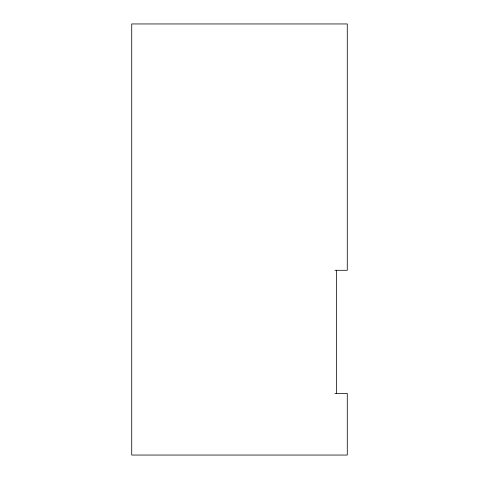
<?xml version="1.0" encoding="UTF-8"?>
<svg xmlns="http://www.w3.org/2000/svg" width="479" height="479" viewBox="0 0 479 479"><rect width="100%" height="100%" fill="white"/><g stroke="black" fill="none" stroke-linecap="round" stroke-linejoin="round"><path stroke-width="0.72" d="M334.911 270.294L347.275 270.294L347.275 23.95L131.725 23.95L131.725 455.05L347.275 455.05L347.275 393.463L334.911 393.463M336.366 270.294L336.366 393.463"/></g></svg>
